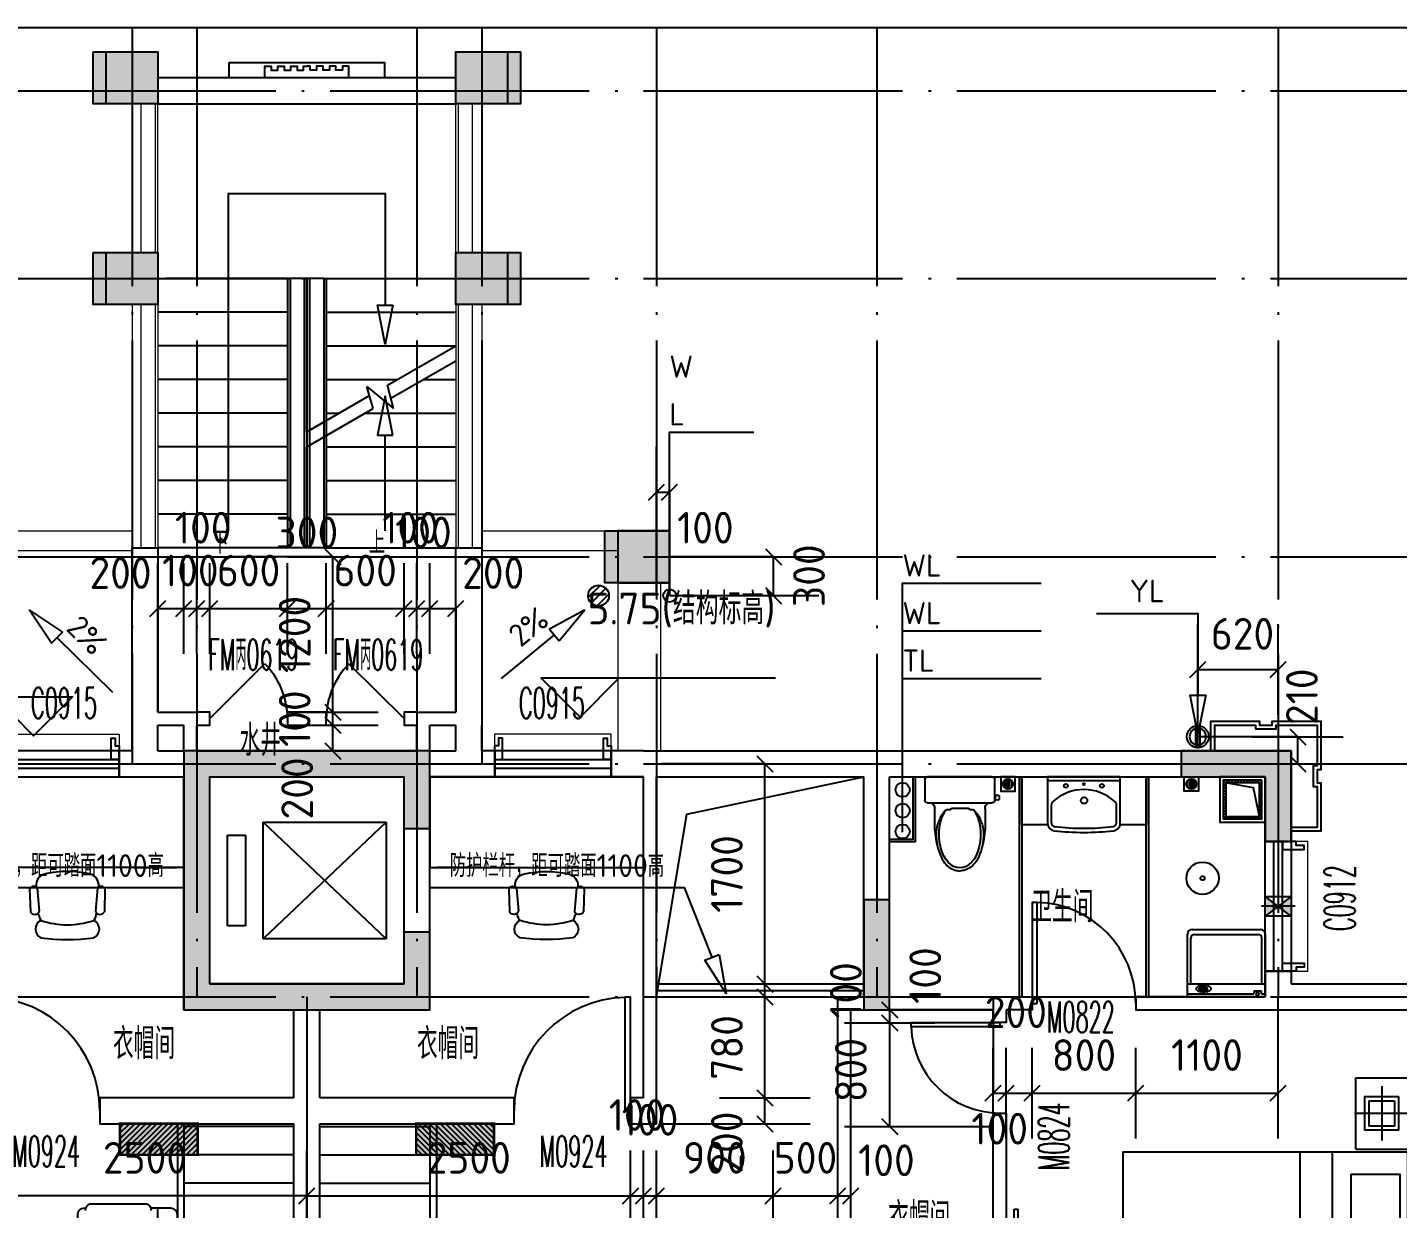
# Model space of a CAD drawing. Header units: millimetres. Extents: x -133666 to 880576, y -269375 to 86941.
# Drawn here: x -66313 to -55733, y -110025 to -100900 of the extents above; entities that cross this region are included whole.
import ezdxf
from ezdxf.enums import TextEntityAlignment as Align

# ---------------------------------------------------------------- set-up
doc = ezdxf.new("R2010")
doc.units = ezdxf.units.MM
doc.header["$LTSCALE"] = 1000
doc.linetypes.add('DASH', pattern=[0.35, 0.25, -0.1])
doc.linetypes.add('DOTE', pattern=[2.42, 2, -0.2, 0.02, -0.2])
doc.layers.get('0').update_dxf_attribs({"linetype": 'CONTINUOUS'})
for name, color, linetype in [('00-雨水管', 145, 'CONTINUOUS'), ('0石材', 30, 'CONTINUOUS'), ('0铝板', 34, 'CONTINUOUS'), ('0门窗套', 47, 'CONTINUOUS'), ('A-Lvtry', 5, 'CONTINUOUS'), ('AXIS_轴线_A', 1, 'DOTE'), ('COLU_柱墙_A', 2, 'CONTINUOUS'), ('COMP_栏杆_A', 163, 'CONTINUOUS'), ('DIM_标注_A', 3, 'CONTINUOUS'), ('DIM_标高_A', 3, 'CONTINUOUS'), ('DIM_符号_A', 3, 'CONTINUOUS'), ('EQU_厨卫设备_A', 6, 'CONTINUOUS'), ('EQU_活动家具_A', 237, 'CONTINUOUS'), ('EQUIP-箱柜', 3, 'CONTINUOUS'), ('HATCH_通用填充_A', 251, 'CONTINUOUS'), ('HOLE_厨卫空调洞口_A', 192, 'CONTINUOUS'), ('LINE_投影线_A', 7, 'CONTINUOUS'), ('LINE_细线_A', 9, 'CONTINUOUS'), ('LVTRY', 6, 'CONTINUOUS'), ('M门窗标号', 1, 'CONTINUOUS'), ('PUB_DIM', 3, 'CONTINUOUS'), ('STAIR_楼电梯_A', 9, 'CONTINUOUS'), ('TEXT_房间名称_A', 6, 'CONTINUOUS'), ('VPIPE-雨水', 4, 'DASH'), ('WALL_填充墙_A', 2, 'CONTINUOUS'), ('WIN_门窗_A', 4, 'CONTINUOUS'), ('洁具，厨具', 6, 'CONTINUOUS')]:
    doc.layers.add(name, color=color, linetype=linetype)
doc.layers.add('0看线', color=9, linetype='CONTINUOUS', lineweight=0)
doc.layers.add('a-立面铝板造型', color=39, linetype='CONTINUOUS', lineweight=0)
doc.styles.add('_TCH_DIM', font='SIMPLEX.shx', dxfattribs={"width": 0.7, "bigfont": 'GBCBIG.shx'})
doc.styles.add('_TEL_DIM', font='', dxfattribs={"width": 0.8, "height": 3.5})
doc.styles.add('_中哲汉字字母', font='ZZ中哲字母', dxfattribs={"width": 0.7, "bigfont": 'ZZ中哲汉字'})
doc.styles.add('CADReader_TextStyle', font='tssdeng.shx', dxfattribs={"height": 0.2, "bigfont": 'gbcbig.shx'})
doc.styles.add('X-09-P-100(zj) -$0$Standard', font='bzxw.shx', dxfattribs={"bigfont": 'bzhz.shx'})
doc.styles.get('_TEL_DIM').set_extended_font_data('SimSun')

# ---------------------------------------------------------------- blocks, each defined once
blk = doc.blocks.new('tgueuiisyeuuw')
at = {"layer": 'HATCH_通用填充_A'}
h = blk.add_hatch(color=256, dxfattribs=at)
h.dxf.hatch_style = 1
h.paths.add_polyline_path([(2740, -1590), (2740, -1990), (3140, -1990), (3140, -1590)])
at = {"layer": '0看线'}
for p, q in [((240, -1590), (240, -440)), ((310, -1590), (310, -440)), ((420, -1590), (420, -440)), ((440, -1590), (440, -440)), ((2740, -1590), (2740, -440)), ((2760, -1590), (2760, -440)), ((2870, -1590), (2870, -440)), ((2940, -1590), (2940, -440)), ((240, -1990), (240, -3870)), ((310, -3870), (310, -1990)), ((420, -3870), (420, -1990)), ((440, -1990), (440, -3870)), ((2740, -1990), (2740, -3870)), ((2760, -3870), (2760, -1990)), ((2870, -3870), (2870, -1990)), ((2940, -1990), (2940, -3870)), ((-810, -3740), (240, -3740)), ((2940, -3740), (3990, -3740)), ((-810, -3890), (240, -3890)), ((2940, -3890), (3990, -3890))]:
    blk.add_line(p, q, dxfattribs=at)
for points in [[(-1140, -4140), (-1140, -5440)], [(-810, -4140), (-810, -5440)], [(3990, -4140), (3990, -5440)], [(4320, -4140), (4320, -5440)]]:
    blk.add_lwpolyline(points, dxfattribs=at)
at = {"layer": '0铝板'}
for points in [[(990, -120), (2190, -120), (2190, -240), (990, -240), (990, -120)], [(1265, -240), (1265, -150), (1315, -150), (1315, -180), (1365, -180), (1365, -150), (1415, -150), (1415, -180), (1465, -180), (1465, -150), (1515, -150), (1515, -180), (1565, -180), (1565, -150), (1590, -150)], [(1915, -240), (1915, -150), (1865, -150), (1865, -180), (1815, -180), (1815, -150), (1765, -150), (1765, -180), (1715, -180), (1715, -150), (1665, -150), (1665, -180), (1615, -180), (1615, -150), (1590, -150)]]:
    blk.add_lwpolyline(points, dxfattribs=at)
at = {"layer": 'COLU_柱墙_A', "linetype": 'Continuous'}
for points in [[(440, -40), (440, -440), (40, -440), (40, -40), (440, -40)], [(3140, -40), (3140, -440), (2740, -440), (2740, -40), (3140, -40)], [(440, -1590), (440, -1990), (40, -1990), (40, -1590), (440, -1590)], [(3140, -1590), (3140, -1990), (2740, -1990), (2740, -1590), (3140, -1590)], [(-810, -4140), (-810, -3740), (-1210, -3740), (-1210, -4140), (-810, -4140)], [(4390, -4140), (4390, -3740), (3990, -3740), (3990, -4140), (4390, -4140)]]:
    blk.add_lwpolyline(points, dxfattribs=at)
at = {"layer": 'STAIR_楼电梯_A'}
for p, q in [((440, -1790), (1460, -1790)), ((1460, -1790), (500, -1790)), ((1440, -1790), (1440, -3870)), ((1460, -1790), (1460, -3870)), ((1720, -1790), (1460, -1790)), ((1570, -1790), (1570, -3870)), ((1610, -1790), (1570, -1790)), ((1590, -2974), (1590, -1790)), ((1590, -1790), (1590, -3870)), ((1590, -2974), (1590, -1790)), ((1590, -1790), (1590, -2974)), ((1590, -1790), (1590, -3870)), ((1610, -1790), (1610, -3870)), ((1720, -1790), (2740, -1790)), ((1720, -1790), (1720, -3870)), ((1730, -1790), (2680, -1790)), ((1740, -1790), (1740, -3870)), ((1440, -2050), (440, -2050)), ((1740, -2050), (2740, -2050)), ((1440, -2310), (440, -2310)), ((1740, -2310), (2740, -2310)), ((2212, -2615), (2740, -2310)), ((2239, -2715), (2740, -2426)), ((1440, -2570), (440, -2570)), ((1740, -2570), (2290, -2570)), ((2101, -2795), (2054, -2623)), ((2054, -2623), (2260, -2795)), ((2260, -2795), (2212, -2615)), ((2490, -2570), (2740, -2570)), ((1590, -2974), (2074, -2695)), ((1440, -2830), (440, -2830)), ((1590, -3090), (2101, -2795)), ((1740, -2830), (1840, -2830)), ((2040, -2830), (2740, -2830)), ((1440, -3090), (440, -3090)), ((1590, -3870), (1590, -3090)), ((1590, -3870), (1590, -3090)), ((1590, -3090), (1590, -3870)), ((1740, -3090), (2740, -3090)), ((1440, -3350), (440, -3350)), ((1740, -3350), (2740, -3350)), ((1440, -3610), (440, -3610)), ((1740, -3610), (2740, -3610)), ((1460, -3870), (440, -3870)), ((1720, -3870), (1460, -3870)), ((1720, -3870), (2740, -3870))]:
    blk.add_line(p, q, dxfattribs=at)
at = {"layer": 'WALL_填充墙_A', "linetype": 'Continuous'}
blk.add_lwpolyline([(2740, -440), (2740, -240), (440, -240), (440, -440), (2740, -440)], dxfattribs=at)
blk = doc.blocks.new('mct-tl')
at = {"layer": '0门窗套'}
blk.add_lwpolyline([(60, 0), (60, -167), (30, -167), (30, -107), (0, -107), (0, 0), (60, 0)], dxfattribs=at)
blk = doc.blocks.new('hgjjujsg')
at = {"layer": '0看线'}
for points in [[(5580, -397), (5580, -200), (6480, -200), (6480, -397)], [(10280, -397), (10280, -200), (9380, -200), (9380, -397)], [(397, -1930), (200, -1930), (200, -1030), (397, -1030)], [(15463, -2030), (15660, -2030), (15660, -1030), (15463, -1030)]]:
    blk.add_lwpolyline(points, dxfattribs=at)
at = {"layer": '0石材'}
for points in [[(950, -330), (950, -100), (575, -100), (575, -130), (475, -130), (475, -100), (100, -100), (100, -475), (130, -475), (130, -575), (100, -575), (100, -950), (330, -950)], [(14910, -330), (14910, -100), (15285, -100), (15285, -130), (15385, -130), (15385, -100), (15760, -100), (15760, -475), (15730, -475), (15730, -575), (15760, -575), (15760, -950), (15530, -950)], [(920, -330), (920, -130), (605, -130), (605, -160), (445, -160), (445, -130), (130, -130), (130, -445), (160, -445), (160, -605), (130, -605), (130, -920), (330, -920)], [(14940, -330), (14940, -130), (15255, -130), (15255, -160), (15415, -160), (15415, -130), (15730, -130), (15730, -445), (15700, -445), (15700, -605), (15730, -605), (15730, -920), (15530, -920)]]:
    blk.add_lwpolyline(points, dxfattribs=at)
at = {"layer": '0门窗套', "xscale": -1}
for p, rotation in [((5580, -397), 180), ((9380, -397), 180), ((397, -1930), 270)]:
    blk.add_blockref('mct-tl', p, dxfattribs=dict(at, rotation=rotation))
at = {"layer": '0门窗套'}
for p, rotation in [((6480, -397), 180), ((10280, -397), 180), ((15463, -2030), 90)]:
    blk.add_blockref('mct-tl', p, dxfattribs=dict(at, rotation=rotation))
at = {"layer": '0门窗套', "extrusion": (0, 0, -1), "xscale": -1, "zscale": -1, "rotation": 90}
blk.add_blockref('mct-tl', (-397, -1030), dxfattribs=at)
at = {"layer": '0门窗套', "extrusion": (0, 0, -1), "zscale": -1, "rotation": 270}
blk.add_blockref('mct-tl', (-15463, -1030), dxfattribs=at)
blk = doc.blocks.new('A$C34F157F5')
at = {"layer": 'EQU_活动家具_A'}
for p, q in [((0, 1256), (1650, 1256, 0)), ((0, 556), (0, 1256)), ((1650, 1256, 0), (1650, 556, 0)), ((1650, 556, 0), (0, 556)), ((1263, 556, 0), (1595, 556, 0)), ((459, 391, 0), (465, 214, 0)), ((508, 412, 0), (509, 405, 0)), ((518, 395, 0), (533, 219, 0)), ((982, 395, 0), (967, 219, 0)), ((992, 412, 0), (992, 405, 0)), ((992, 412, 0), (992, 405, 0)), ((1041, 391, 0), (1036, 214, 0))]:
    blk.add_line(p, q, dxfattribs=at)
for centre, major_axis, start_param, end_param in [((750, -119, 0), (-713, 0), 4.472843, 4.951935), ((609, 420, 0), (101, 0), 1.851945, 3.228859), ((892, 420, 0), (-101, 0), 3.054326, 4.43124), ((490, 382, 0), (31.9, 0), 0.454538, 2.814934), ((1011, 382, 0), (-31.9, 0), 3.468251, 5.828647), ((498, 226, 0), (36.2, 0), 3.528295, 6.058626), ((1003, 226, 0), (36.2, 0), 3.366152, 5.896483), ((591, 80, 0), (-87.4, 0), -1.040344, 1.040344), ((726, 229, 0), (202, 0), 3.269608, 3.599082), ((750, 633, 0), (575, 0), 4.349517, 5.075261), ((910, 80, 0), (-87.4, 0), 2.101249, 4.181937), ((777, 229, 0), (-202, 0), 2.68114, 3.000304), ((750, 1428, 0), (1581, 0), 4.583073, 4.841705)]:
    blk.add_ellipse(centre, major_axis=major_axis, ratio=0.903226, start_param=start_param, end_param=end_param, dxfattribs=at)
blk = doc.blocks.new('A$C43C32891')
at = {"layer": 'EQU_活动家具_A'}
for p, q in [((410, 2950), (10, 2950)), ((210, 2885), (210, 2465)), ((410, 2400), (410, 2950)), ((0, 2675), (420, 2675)), ((410, 2400), (10, 2400)), ((592, 2375), (592, 575)), ((844, 2375), (844, 575)), ((3019, 1015), (3019, 1935)), ((3019, 1015), (3019, 1935)), ((3049, 1935), (3019, 1935)), ((3049, 1015), (3049, 1935)), ((3049, 1856), (3068, 1856)), ((3068, 1094), (3068, 1856)), ((3068, 1856), (3110, 1804)), ((3110, 1804), (3110, 1146)), ((3049, 1094), (3068, 1094)), ((3068, 1094), (3110, 1146)), ((3049, 1015), (3019, 1015)), ((410, 550), (10, 550)), ((410, 550), (410, 0)), ((210, 65), (210, 485)), ((0, 275), (420, 275)), ((410, 0), (10, 0))]:
    blk.add_line(p, q, dxfattribs=at)
for points in [[(80, 2805), (80, 2545), (340, 2545), (340, 2805)], [(10, 575), (10, 2375), (2210, 2375), (2210, 575)], [(447, 2205), (71, 2205), (71, 1505), (447, 1505)], [(447, 745), (71, 745), (71, 1445), (447, 1445)], [(80, 145), (80, 405), (340, 405), (340, 145)]]:
    blk.add_lwpolyline(points, close=True, dxfattribs=at)
for points in [[(113, 2772), (113, 2577), (308, 2577), (308, 2772), (113, 2772)], [(113, 177), (113, 372), (308, 372), (308, 177), (113, 177)]]:
    blk.add_lwpolyline(points, dxfattribs=at)
blk = doc.blocks.new('座便')
for p, q in [((-270, -200), (-270, -40)), ((-250, -20), (250, -20)), ((270, -40), (270, -200)), ((-304, -171), (-304, -190)), ((-304, -171), (-304, -190)), ((-270, -162), (-293, -161)), ((-270, -162), (-293, -161)), ((-293, -200), (-270, -198)), ((-293, -200), (-270, -198)), ((-276, -199), (-276, -162)), ((-276, -199), (-276, -162)), ((-222, -220), (-250, -220)), ((222, -220), (-222, -220)), ((222, -220), (-222, -220)), ((-77, -273), (-101, -273)), ((-77, -273), (-101, -273)), ((-69, -262), (-69, -265)), ((65, -262), (-69, -262)), ((-69, -262), (-69, -265)), ((65, -262), (-69, -262)), ((65, -265), (65, -262)), ((65, -265), (65, -262)), ((101, -273), (73, -273)), ((101, -273), (73, -273)), ((250, -220), (222, -220))]:
    blk.add_line(p, q)
for centre, radius, start, end in [((-250, -40), 20, 90, 180), ((250, -40), 20, 0, 90), ((250, -40), 20, 0, 90), ((-294, -171), 10, 85.5616, 180), ((-294, -171), 10, 85.5616, 180), ((-294, -190), 10, 180, 274.4384), ((-294, -190), 10, 180, 274.4384), ((-250, -200), 20, 180, 270), ((250, -200), 20, 270, 0), ((-238, -260), 43.7, 351.3785, 67.6505), ((-101, -281), 8, 90, 145.2278), ((-101, -281), 8, 90, 145.2278), ((-77, -265), 8, 270, 0), ((-77, -265), 8, 270, 0), ((73, -265), 8, 180, 270), ((73, -265), 8, 180, 270), ((101, -281), 8, 34.7722, 90), ((101, -281), 8, 34.7722, 90), ((238, -260), 43.7, 112.3495, 188.6215)]:
    blk.add_arc(centre, radius, start, end)
blk.add_ellipse((0, -467), major_axis=(0, 257), ratio=0.624298, start_param=0.73236, end_param=5.550825)
for points, knots in [([(-195, -267), (-197, -324), (-199, -436), (-171, -587), (-119, -699), (-50, -740), (-14, -746), (0, -749)], [0, 0, 0, 0, 171.873008, 333.949451, 459.747669, 524.048243, 567.39816, 567.39816, 567.39816, 567.39816]), ([(-107, -276), (-116, -286), (-145, -317), (-175, -383), (-188, -466), (-179, -520), (-175, -546)], [0, 0, 0, 0, 40.186691, 126.909564, 211.63779, 290.070492, 290.070492, 290.070492, 290.070492]), ([(-107, -276), (-116, -286), (-145, -317), (-175, -383), (-188, -466), (-179, -520), (-175, -546)], [0, 0, 0, 0, 40.186691, 126.909564, 211.63779, 290.070492, 290.070492, 290.070492, 290.070492]), ([(195, -267), (197, -324), (199, -436), (171, -587), (119, -699), (50, -740), (14, -746), (0, -749)], [0, 0, 0, 0, 171.873008, 333.949451, 459.747669, 524.048243, 567.39816, 567.39816, 567.39816, 567.39816]), ([(107, -276), (116, -286), (145, -317), (175, -383), (188, -466), (179, -520), (175, -546)], [0, 0, 0, 0, 40.186691, 126.909564, 211.63779, 290.070492, 290.070492, 290.070492, 290.070492]), ([(107, -276), (116, -286), (145, -317), (175, -383), (188, -466), (179, -520), (175, -546)], [0, 0, 0, 0, 40.186691, 126.909564, 211.63779, 290.070492, 290.070492, 290.070492, 290.070492])]:
    blk.add_open_spline(points, degree=3, knots=knots)
blk = doc.blocks.new('卫生间排气孔')
at = {"ltscale": 0.1}
for points in [[(-100, -75), (0, 0), (-100, 75)], [(100, -75), (0, 0), (100, 75)]]:
    blk.add_hatch(color=256, dxfattribs=at).paths.add_polyline_path(points)
for p, q in [((130, 0), (-130, 0)), ((100, 75), (-100, -75)), ((100, -75), (-100, 75))]:
    blk.add_line(p, q, dxfattribs=at)
blk.add_lwpolyline([(100, -75), (-100, -75), (-100, 75), (100, 75)], close=True, dxfattribs=at)
blk = doc.blocks.new('烟道')
at = {"layer": 'LVTRY', "ltscale": 5}
h = blk.add_hatch(dxfattribs=at)
h.set_pattern_fill('ANSI31', color=256, scale=10)
h.set_pattern_definition([(45, (0, 0), (-11.22532015, 11.22532015), [])])
h.paths.add_polyline_path([(307693, 358140), (307693, 357840), (307993, 357840), (307993, 358140)])
h.paths.add_polyline_path([(307973, 358120), (307973, 357860), (307713, 357860), (307713, 358120)], flags=16)
at = {"layer": 'LINE_投影线_A'}
blk.add_lwpolyline([(307713, 357860), (307759, 358081), (307973, 358120)], dxfattribs=at)
at = {"layer": 'LVTRY', "ltscale": 5}
for points in [[(307668, 358165), (308018, 358165), (308018, 357815), (307668, 357815)], [(307693, 358140), (307993, 358140), (307993, 357840), (307693, 357840)], [(307713, 358120), (307973, 358120), (307973, 357860), (307713, 357860)]]:
    blk.add_lwpolyline(points, close=True, dxfattribs=at)
blk = doc.blocks.new('A$C1AB4679B')
at = {"layer": '洁具，厨具'}
for p, q in [((0, 520), (600, 520)), ((0, 520), (0, 34)), ((0, 496), (513, 496)), ((91, 460), (91, 453)), ((102, 443), (102, 454)), ((102, 454), (147, 454)), ((147, 443), (102, 443)), ((147, 454), (147, 443)), ((154, 461), (154, 453)), ((513, 475), (513, 496)), ((570, 475), (513, 475)), ((570, 496), (600, 496)), ((570, 496), (570, 475)), ((600, 34), (600, 520)), ((600, 422), (0, 422)), ((26, 422), (26, 65)), ((574, 422), (574, 65)), ((54, 37), (546, 37)), ((35, 0), (565, 0))]:
    blk.add_line(p, q, dxfattribs=at)
at = {"layer": '洁具，厨具', "extrusion": (0, 0, -1)}
for centre, major_axis, start_param, end_param in [((80, 456), (13.3, 0), 3.141593, 3.873931), ((80, 456), (13.3, 0), 2.409254, 3.141593), ((101, 437), (-41.6, 0), 0.732338, 1.139097), ((101, 474), (-41.6, 0), -1.139097, -0.732338), ((115, 407), (75.5, 0), 4.28069, 4.523836), ((115, 504), (75.5, 0), 1.759349, 2.002495), ((93, 460), (2.81, 0), 3.141593, 4.155445), ((93, 453), (2.81, 0), 3.141593, 4.155445), ((93, 453), (2.81, 0), 2.127741, 3.141593), ((107, 439), (28.7, 0), 4.155445, 4.45996), ((107, 431), (28.7, 0), 4.155445, 4.45996), ((107, 474), (28.7, 0), 1.823226, 2.127741), ((116, 404), (65.7, 0), 4.45996, 4.605954), ((116, 396), (-65.7, 0), 1.318367, 1.464361), ((116, 509), (-65.7, 0), -1.35331, -1.318367), ((124, 359), (-125, 0), 1.382244, 1.570796), ((124, 552), (-125, 0), 4.712389, 4.900942), ((122, 347), (123, 0), 4.605954, 4.712389), ((122, 340), (123, 0), 4.605954, 4.712389), ((122, 347), (-123, 0), 1.570796, 1.677231), ((122, 340), (-123, 0), 1.570796, 1.677231), ((124, 359), (125, 0), -1.570796, -1.382244), ((124, 552), (125, 0), 1.382244, 1.570796), ((129, 404), (-65.7, 0), 1.677231, 1.823226), ((129, 396), (65.7, 0), -1.464361, -1.318367), ((138, 439), (-28.7, 0), 1.823226, 2.127741), ((138, 431), (-28.7, 0), 1.823226, 2.127741), ((138, 474), (28.7, 0), 1.013852, 1.240658), ((134, 407), (-75.5, 0), 1.759349, 2.002495), ((134, 504), (-75.5, 0), 4.28069, 4.523836), ((152, 460), (-2.81, 0), 2.127741, 3.141593), ((152, 453), (-2.81, 0), 2.127741, 3.141593), ((152, 453), (-2.81, 0), 3.141593, 4.155445), ((152, 460), (-2.81, 0), 3.141593, 3.4548), ((148, 437), (41.6, 0), -1.139097, -0.732338), ((148, 474), (41.6, 0), 0.732338, 1.139097), ((169, 456), (13.3, 0), -0.732338, 0), ((169, 456), (-13.3, 0), 3.141593, 3.873931), ((540, 496), (12.2, 0), 3.141593, 9.424778), ((35, 34), (-34.8, 0), 4.712389, 6.283185), ((54, 65), (-27.8, 0), -1.570796, 0), ((546, 65), (-27.8, 0), 3.141593, 4.712389), ((565, 34), (-34.8, 0), 3.141593, 4.712389)]:
    blk.add_ellipse(centre, major_axis=major_axis, ratio=0.978714, start_param=start_param, end_param=end_param, dxfattribs=at)
blk = doc.blocks.new('*X810')
at = {"color": 0}
for p, q in [((-250, 32.8), (-82.8, 200)), ((-250, 68.2), (-118.2, 200)), ((-250, 103.6), (-153.6, 200)), ((-250, 138.9), (-188.9, 200)), ((-250, 174.3), (-224.3, 200)), ((-247.5, 0), (-47.5, 200)), ((-212.1, 0), (-12.1, 200)), ((-176.8, 0), (23.2, 200)), ((-141.4, 0), (58.6, 200)), ((-106.1, 0), (93.9, 200)), ((-70.7, 0), (129.3, 200)), ((-35.4, 0), (164.6, 200)), ((0, 0), (200, 200)), ((35.4, 0), (235.4, 200)), ((70.7, 0), (250, 179.3)), ((106.1, 0), (250, 143.9)), ((141.4, 0), (250, 108.6)), ((176.8, 0), (250, 73.2)), ((212.1, 0), (250, 37.9)), ((247.5, 0), (250, 2.5))]:
    blk.add_line(p, q, dxfattribs=at)
blk = doc.blocks.new('$equip$00002943')
for p, q in [((-0.75, 0.6), (-0.75, 0)), ((0.75, 0.6), (-0.75, 0.6)), ((0.75, 0), (0.75, 0.6)), ((-0.75, 0), (0.75, 0))]:
    blk.add_line(p, q)
for points, const_width in [([(-0.75, 0.3), (0.75, 0.3)], 0.6), ([(-0.75, 0.6), (-0.75, 0), (0.75, 0), (0.75, 0.6), (-0.75, 0.6), (-0.75, 0)], 0.05)]:
    blk.add_lwpolyline(points, dxfattribs=dict(const_width=const_width))
for p in [(0, 0.6), (-0.75, 0.3), (0.75, 0.3), (0, 0)]:
    blk.add_point(p)
at = {"xscale": 0.00300000000061118, "yscale": 0.00300000000061118, "zscale": 0.00300000000061118}
blk.add_blockref('*X810', (0, 0), dxfattribs=at)
at = {"color": 7, "style": '_TEL_DIM', "flags": 1}
for tag in ['A', 'REMARK']:
    blk.add_attdef(tag, text='', height=0.00002, dxfattribs=at).set_placement((0, 0), align=Align.MIDDLE_CENTER)
blk = doc.blocks.new('fhhrthrtjrtjrt')
at = {"layer": 'EQU_厨卫设备_A'}
h = blk.add_hatch(dxfattribs=at)
h.set_pattern_fill('ANSI31', color=256, scale=10, angle=225, style=0)
h.set_pattern_definition([(270, (193430.301, -5066206.199), (-15.875, -9e-15), [])])
edge = h.paths.add_edge_path()
edge.add_arc((-280726, 324146), 39.3, 180, 540)
h = blk.add_hatch(dxfattribs=at)
h.set_pattern_fill('ANSI31', color=256, scale=10, angle=225, style=0)
h.set_pattern_definition([(270, (211505.133, -5066206.199), (-15.875, -9e-15), [])])
edge = h.paths.add_edge_path()
edge.add_arc((-279310, 324146), 39.3, 0, 360, ccw=False)
at = {"layer": 'AXIS_轴线_A', "linetype": 'DOTE'}
blk.add_line((-286140, 322501), (-286140, 311701), dxfattribs=at)
at = {"layer": 'COMP_栏杆_A'}
for p, q in [((-283440, 322601), (-281840, 322601)), ((-283440, 322551), (-281840, 322551)), ((-283440, 322501), (-281840, 322501))]:
    blk.add_line(p, q, dxfattribs=at)
at = {"layer": 'EQU_厨卫设备_A'}
for p, q in [((-283967, 325590), (-283876, 325680)), ((-283944, 325544), (-283831, 325658)), ((-283899, 325522), (-283808, 325612)), ((-280640, 324201), (-280640, 322501)), ((-280620, 324201), (-280620, 322501)), ((-279660, 322501), (-279660, 324201)), ((-279640, 322501), (-279640, 324201))]:
    blk.add_line(p, q, dxfattribs=at)
for points in [[(-281640, 323701), (-281440, 323701), (-281440, 324201)], [(-281640, 323719), (-281458, 323719), (-281458, 324201)], [(-280419, 323831), (-280620, 323831), (-280620, 324201), (-279660, 324201), (-279660, 323831), (-279861, 323831)]]:
    blk.add_lwpolyline(points, dxfattribs=at)
for points in [[(-280671, 324201), (-280781, 324201), (-280781, 324091), (-280671, 324091)], [(-279365, 324201), (-279255, 324201), (-279255, 324091), (-279365, 324091)]]:
    blk.add_lwpolyline(points, close=True, dxfattribs=at)
for centre, radius in [((-283888, 325601), 80), ((-280726, 324146), 39.3), ((-279310, 324146), 39.3), ((-281540, 324101), 55), ((-281540, 323940), 55), ((-281540, 323779), 55), ((-279224, 323418), 125), ((-279224, 323418), 16)]:
    blk.add_circle(centre, radius, dxfattribs=at)
blk.add_point((-283888, 325601), dxfattribs=at)
at = {"layer": 'EQU_活动家具_A'}
blk.add_line((-287290, 319534), (-287290, 320868), dxfattribs=at)
blk.add_lwpolyline([(-287343, 320868, 0.318965), (-287390, 320901), (-287801, 320901, 0.327959), (-287849, 320867, 0.484055), (-287910, 320819), (-287910, 319583, 0.484055), (-287849, 319535, 0.327959), (-287801, 319501), (-287390, 319501, 0.318965), (-287343, 319534), (-287190, 319534, 0.414156), (-287140, 319583), (-287140, 320819, 0.414156), (-287190, 320868), (-287343, 320868)], format="xyb", close=True, dxfattribs=at)
for centre, start, end in [((-287802, 320851), 162.1112, 179.6523), ((-287390, 320851), 0.4385, 19.664)]:
    blk.add_arc(centre, 49.6, start, end, dxfattribs=at)
at = {"layer": 'LINE_细线_A'}
blk.add_lwpolyline([(-283440, 322501), (-283205, 323912), (-281840, 324201)], dxfattribs=at)
at = {"layer": 'STAIR_楼电梯_A'}
for p, q in [((-286478, 323851), (-285528, 323851)), ((-286478, 322951), (-286478, 323851)), ((-286478, 323851), (-285528, 322951)), ((-285528, 323851), (-286478, 322951)), ((-285528, 323851), (-285528, 322951)), ((-286753, 323751), (-286615, 323751)), ((-286753, 323051), (-286753, 323751)), ((-286615, 323751), (-286615, 323051)), ((-286615, 323051), (-286753, 323051)), ((-285528, 322951), (-286478, 322951)), ((-287140, 321521), (-287140, 320565)), ((-287090, 321521), (-287090, 319251)), ((-286240, 321501), (-287090, 321501)), ((-286040, 321501), (-285190, 321501)), ((-285190, 321521), (-285190, 319251)), ((-285140, 321521), (-285140, 320565)), ((-286240, 321281), (-287090, 321281)), ((-286040, 321281), (-285190, 321281)), ((-286240, 321061), (-287090, 321061)), ((-286040, 321061), (-285190, 321061))]:
    blk.add_line(p, q, dxfattribs=at)
at = {"layer": 'VPIPE-雨水', "linetype": 'Continuous'}
blk.add_circle((-283338, 325601, 0), 50, dxfattribs=at)
at = {"layer": 'WALL_填充墙_A', "linetype": 'Continuous'}
for points in [[(-287490, 324601), (-287490, 325971), (-287290, 325971), (-287290, 324701)], [(-284990, 324701), (-284990, 325971), (-284790, 325971), (-284790, 324601)], [(-287490, 324401), (-287490, 324601)], [(-287290, 324701), (-286990, 324701)], [(-287290, 324401), (-287290, 324601)], [(-287290, 324601), (-287090, 324601)], [(-287090, 324401), (-287090, 324601)], [(-286990, 324601), (-286890, 324601), (-286890, 324701), (-286990, 324701)], [(-286990, 324401), (-286990, 324601)], [(-285990, 324601), (-285990, 324701), (-286290, 324701), (-286290, 324601), (-285990, 324601)], [(-285290, 324701), (-285390, 324701), (-285390, 324601), (-285290, 324601)], [(-285290, 324701), (-284990, 324701)], [(-285290, 324401), (-285290, 324601)], [(-285190, 324601), (-284990, 324601)], [(-285190, 324401), (-285190, 324601)], [(-284990, 324401), (-284990, 324601)], [(-284790, 324401), (-284790, 324601)], [(-287490, 324401), (-287590, 324401), (-287590, 324201), (-287390, 324201)], [(-287290, 324401), (-287090, 324401)], [(-286990, 324401), (-285290, 324401)], [(-285190, 324401), (-284990, 324401)], [(-284890, 324201), (-284690, 324201), (-284690, 324401), (-284790, 324401)], [(-283540, 324401), (-283790, 324401), (-283790, 324201), (-283540, 324201)], [(-283540, 324401), (-281740, 324401)], [(-281740, 324401), (-278540, 324401)], [(-278540, 324401), (-278540, 323701), (-278740, 323701), (-278740, 324201)], [(-287390, 324201), (-287090, 324201)], [(-287090, 322401), (-287090, 324201)], [(-286890, 322601), (-286890, 324201)], [(-286890, 324201), (-285390, 324201)], [(-285390, 322601), (-285390, 324201)], [(-285190, 322401), (-285190, 324201)], [(-285190, 324201), (-284890, 324201)], [(-283540, 321721), (-283540, 324201)], [(-283440, 324201), (-281840, 324201)], [(-283440, 321521), (-283440, 324201)], [(-281840, 322501), (-281840, 324201)], [(-281640, 324201), (-278740, 324201)], [(-281640, 322501), (-281640, 324201)], [(-278740, 322601), (-278740, 322701), (-278540, 322701), (-278540, 322601)], [(-286890, 322601), (-286140, 322601)], [(-286140, 322601), (-285390, 322601)], [(-278740, 322501), (-278740, 322601)], [(-278540, 322601), (-277440, 322601)], [(-282040, 319641), (-282040, 322501)], [(-282040, 322501), (-281840, 322501)], [(-281640, 322501), (-280840, 322501)], [(-280840, 322501), (-280540, 322501), (-280540, 322401), (-280740, 322401)], [(-278740, 322501), (-279740, 322501), (-279740, 322401), (-278740, 322401)], [(-287090, 322401), (-286240, 322401)], [(-286240, 321721), (-286240, 322401)], [(-286040, 322401), (-285190, 322401)], [(-286040, 321721), (-286040, 322401)], [(-281940, 319641), (-281940, 322401)], [(-281940, 322401), (-281740, 322401)], [(-281740, 322401), (-280840, 322401)], [(-280740, 322401), (-280740, 322304), (-280840, 322304), (-280840, 322401)], [(-278740, 322401), (-278640, 322401)], [(-278640, 322401), (-277640, 322401)], [(-286240, 321721), (-287740, 321721), (-287740, 321521), (-286240, 321521)], [(-286040, 321521), (-284540, 321521), (-284540, 321721), (-286040, 321721)], [(-283540, 321721), (-283640, 321721), (-283640, 321521), (-283440, 321521)], [(-280840, 319641), (-280840, 321604), (-280740, 321604), (-280740, 319541)], [(-286240, 318401), (-286240, 321521)], [(-286040, 318401), (-286040, 321521)]]:
    blk.add_lwpolyline(points, dxfattribs=at)
at = {"layer": 'WIN_门窗_A', "linetype": 'Continuous'}
for points in [[(-286890, 324651), (-286466, 325075)], [(-285815, 325075), (-285390, 324651)], [(-287590, 324201), (-287590, 324401), (-288490, 324401), (-288490, 324201), (-287590, 324201)], [(-283790, 324201), (-283790, 324401), (-284690, 324401), (-284690, 324201), (-283790, 324201)], [(-288490, 324334), (-287590, 324334)], [(-284690, 324334), (-283790, 324334)], [(-288490, 324268), (-287590, 324268)], [(-284690, 324268), (-283790, 324268)], [(-278540, 323701), (-278540, 322701), (-278740, 322701), (-278740, 323701), (-278540, 323701)], [(-278674, 322701), (-278674, 323701)], [(-278607, 322701), (-278607, 323701)], [(-280500, 322451), (-280500, 323231), (-280540, 323231), (-280540, 322451), (-280500, 322451)], [(-283640, 321621), (-283640, 322499), (-283685, 322499), (-283685, 321621), (-283640, 321621)], [(-280790, 322304), (-280790, 322269), (-281473, 322269), (-281473, 322304), (-280790, 322304)]]:
    blk.add_lwpolyline(points, dxfattribs=at)
for centre, radius, start, end in [((-286890, 324651), 600, 360, 45), ((-285390, 324651), 600, 135, 180), ((-280520, 322451), 780, 0, 88.5307), ((-288618, 321621), 878, 0, 88.5307), ((-283663, 321621), 877, 91.4693, 180), ((-280790, 322287), 683, 181.4693, 270)]:
    blk.add_arc(centre, radius, start, end, dxfattribs=at)
at = {"layer": '洁具，厨具'}
for p, q in [((-280420, 324172), (-279860, 324172)), ((-280391, 323845), (-280391, 323987)), ((-279889, 323845), (-279889, 323986))]:
    blk.add_line(p, q, dxfattribs=at)
blk.add_lwpolyline([(-280371, 323785, 0.056951), (-279910, 323785, 0.381268), (-279860, 323840), (-279860, 324201), (-280420, 324201), (-280420, 323840, 0.381268)], format="xyb", close=True, dxfattribs=at)
for centre, radius in [((-280279, 324132), 15), ((-280140, 324144), 8), ((-280001, 324132), 15), ((-280139, 324019), 24.9)]:
    blk.add_circle(centre, radius, dxfattribs=at)
for centre, radius, start, end in [((-280140, 323749), 354, 46.7581, 133.1543), ((-280363, 323987), 28, 133.1543, 180), ((-279917, 323986), 28, 0, 46.7581), ((-280363, 323845), 28, 180, 263.4984), ((-280140, 325801), 1997, 263.4984, 276.5122), ((-279917, 323845), 28, 276.5122, 0)]:
    blk.add_arc(centre, radius, start, end, dxfattribs=at)
at = {"layer": 'A-Lvtry', "xscale": -1}
blk.add_blockref('座便', (-281098, 324221), dxfattribs=at)
at = {"layer": 'a-立面铝板造型', "xscale": -1, "rotation": 180}
blk.add_blockref('A$C1AB4679B', (-279340, 323021), dxfattribs=at)
at = {"layer": 'EQU_活动家具_A'}
blk.add_blockref('A$C34F157F5', (-288740, 322945), dxfattribs=at)
at = {"layer": 'EQU_活动家具_A', "xscale": -1}
for name, p in [('A$C34F157F5', (-283540, 322945)), ('A$C43C32891', (-277630, 318926))]:
    blk.add_blockref(name, p, dxfattribs=at)
at = {"layer": 'EQUIP-箱柜', "yscale": 400, "zscale": 400}
for p, xscale in [((-287284, 321281), 400), ((-284996, 321281), -400)]:
    blk.add_blockref('$equip$00002943', p, dxfattribs=dict(at, xscale=xscale))
at = {"layer": 'HOLE_厨卫空调洞口_A'}
blk.add_blockref('卫生间排气孔', (-278640, 323201), dxfattribs=at)
at = {"layer": 'LINE_投影线_A', "extrusion": (0, 0, -1), "zscale": -1}
blk.add_blockref('烟道', (-28928, -33964), dxfattribs=at)
blk = doc.blocks.new('J54J6K6K')
at = {"layer": 'DIM_标注_A', "linetype": 'Continuous'}
for points in [[(-283440, 326051), (-283440, 326751)], [(-283341, 326051), (-283341, 326751)], [(-283502, 326339), (-283378, 326463)], [(-283440, 325601), (-283440, 326401), (-283341, 326401), (-283341, 325601)], [(-283402, 326339), (-283279, 326463)], [(-286740, 324401), (-285940, 324401), (-285940, 325901), (-286740, 325901)], [(-286290, 325901), (-285590, 325901)], [(-286002, 325963), (-285878, 325839)], [(-283338, 325601), (-282538, 325601), (-282538, 325901), (-283338, 325901)], [(-282888, 325901), (-282188, 325901)], [(-282600, 325963), (-282476, 325839)], [(-287290, 325151), (-287290, 325851)], [(-287090, 325151), (-287090, 325851)], [(-286990, 325151), (-286990, 325851)], [(-286890, 325151), (-286890, 325851)], [(-286290, 325151), (-286290, 325851)], [(-285990, 325151), (-285990, 325851)], [(-285390, 325151), (-285390, 325851)], [(-285290, 325151), (-285290, 325851)], [(-285190, 325151), (-285190, 325851)], [(-284990, 325151), (-284990, 325851)], [(-282600, 325663), (-282476, 325539)], [(-287352, 325439), (-287228, 325563)], [(-287152, 325439), (-287028, 325563)], [(-287052, 325439), (-286928, 325563)], [(-286952, 325439), (-286828, 325563)], [(-286352, 325439), (-286228, 325563)], [(-286052, 325439), (-285928, 325563)], [(-285452, 325439), (-285328, 325563)], [(-285352, 325439), (-285228, 325563)], [(-285252, 325439), (-285128, 325563)], [(-285052, 325439), (-284928, 325563)], [(-282888, 325601), (-282188, 325601)], [(-287290, 324701), (-287290, 325501), (-284990, 325501), (-284990, 324701)], [(-286002, 324763), (-285878, 324639)], [(-286290, 324701), (-285590, 324701)], [(-286290, 324601), (-285590, 324601)], [(-286002, 324663), (-285878, 324539)], [(-286290, 324401), (-285590, 324401)], [(-286002, 324463), (-285878, 324339)], [(-280840, 322501), (-280840, 321758), (-278640, 321758), (-278640, 322501)], [(-281990, 322401), (-281290, 322401)], [(-281702, 322463), (-281578, 322339)], [(-280840, 322401), (-281640, 322401), (-281640, 321501), (-280840, 321501)], [(-281990, 322301), (-281290, 322301)], [(-281702, 322363), (-281578, 322239)], [(-280840, 321408), (-280840, 322108)], [(-280740, 321408), (-280740, 322108)], [(-280540, 321408), (-280540, 322108)], [(-279740, 321408), (-279740, 322108)], [(-278640, 321408), (-278640, 322108)], [(-286140, 321764), (-286140, 320964), (-290340, 320964), (-290340, 321764)], [(-286140, 321764), (-286140, 320964), (-281940, 320964), (-281940, 321764)], [(-280902, 321697), (-280778, 321820)], [(-280802, 321697), (-280678, 321820)], [(-280602, 321697), (-280478, 321820)], [(-279802, 321697), (-279678, 321820)], [(-278702, 321697), (-278578, 321820)], [(-281702, 321563), (-281578, 321439)], [(-281990, 321501), (-281290, 321501)], [(-286140, 320614), (-286140, 321314)], [(-286140, 320614), (-286140, 321314)], [(-283640, 320614), (-283640, 321314)], [(-283540, 320614), (-283540, 321314)], [(-283440, 320614), (-283440, 321314)], [(-282540, 320614), (-282540, 321314)], [(-282040, 320614), (-282040, 321314)], [(-281940, 320614), (-281940, 321314)], [(-286202, 320902), (-286078, 321026)], [(-286202, 320902), (-286078, 321026)], [(-283702, 320902), (-283578, 321026)], [(-283602, 320902), (-283478, 321026)], [(-283502, 320902), (-283378, 321026)], [(-282602, 320902), (-282478, 321026)], [(-282102, 320902), (-281978, 321026)], [(-282002, 320902), (-281878, 321026)]]:
    blk.add_lwpolyline(points, dxfattribs=at)
at = {"layer": 'DIM_标高_A', "linetype": 'Continuous'}
for points in [[(-282521, 324963), (-284330, 324963), (-284030, 324663), (-283730, 324963)], [(-289759, 324819), (-287950, 324819), (-288250, 324519), (-288550, 324819)]]:
    blk.add_lwpolyline(points, dxfattribs=at)
at = {"layer": 'DIM_符号_A', "linetype": 'Continuous'}
for points in [[(-283341, 325601), (-283341, 326865), (-282689, 326865)], [(-281541, 323774), (-281541, 325697), (-280470, 325697)], [(-288028, 325319), (-288112, 325234), (-288283, 325488), (-288028, 325319)], [(-284191, 325251), (-283997, 325488), (-284267, 325343), (-284191, 325251)], [(-288070, 325277), (-287642, 324855)], [(-284638, 324960), (-284229, 325297)], [(-281541, 325329), (-280470, 325329)], [(-281541, 324962), (-280470, 324962)], [(-289268, 322807), (-289053, 323347), (-287090, 323347)], [(-285190, 323347), (-283227, 323347), (-283012, 322807)], [(-282957, 322829), (-282902, 322528), (-283068, 322785), (-282957, 322829)]]:
    blk.add_lwpolyline(points, dxfattribs=at)
at = {"layer": 'PUB_DIM', "linetype": 'Continuous'}
for points in [[(-283403, 321521), (-282603, 321521), (-282603, 324301), (-283403, 324301)], [(-282953, 324301), (-282253, 324301)], [(-282665, 324363), (-282541, 324239)], [(-282953, 322601), (-282253, 322601)], [(-282665, 322663), (-282541, 322539)], [(-282953, 322501), (-282253, 322501)], [(-282665, 322563), (-282541, 322439)], [(-282665, 321783), (-282541, 321659)], [(-282953, 321721), (-282253, 321721)], [(-282665, 321583), (-282541, 321459)], [(-282953, 321521), (-282253, 321521)]]:
    blk.add_lwpolyline(points, dxfattribs=at)
at = {"layer": 'DIM_标注_A', "color": 7, "style": 'CADReader_TextStyle'}
for s, rotation, p in [('100', 360, (-286940, 326126)), ('300', 360, (-286140, 326089)), ('100', 360, (-285340, 326126)), ('100', 360, (-285240, 326089)), ('100', 360, (-283063, 326126)), ('300', 90, (-282263, 325755)), ('200', 360, (-287579, 325776)), ('100', 360, (-287040, 325795)), ('600', 360, (-286590, 325795)), ('600', 360, (-285690, 325795)), ('200', 360, (-284701, 325776)), ('1200', 90, (-286234, 325301)), ('100', 90, (-286234, 324651)), ('200', 90, (-286215, 324112)), ('100', 90, (-281365, 322666)), ('200', 360, (-280665, 322383)), ('800', 90, (-281940, 321936)), ('800', 360, (-280140, 322052)), ('1100', 360, (-279190, 322052)), ('100', 360, (-283590, 321589)), ('100', 360, (-283490, 321552)), ('100', 360, (-280790, 321483)), ('2500', 360, (-284890, 321258)), ('900', 360, (-282990, 321258)), ('500', 360, (-282290, 321258)), ('100', 360, (-281665, 321239))]:
    blk.add_text(s, height=245, rotation=rotation, dxfattribs=at).set_placement(p, align=Align.MIDDLE)
blk.add_text('2500', height=245, dxfattribs=at).set_placement((-287390, 321258), align=Align.MIDDLE)
at = {"layer": 'DIM_标高_A', "color": 7, "style": 'CADReader_TextStyle'}
blk.add_text('5.75(结构标高)', height=245, dxfattribs=at).set_placement((-282521, 325624), align=Align.TOP_RIGHT)
at = {"layer": 'DIM_符号_A', "style": 'CADReader_TextStyle'}
for s, height, p in [('W', 172, (-283341, 327233)), ('L', 172, (-283341, 326865)), ('WL', 171.5, (-281541, 325697)), ('WL', 171.5, (-281541, 325329)), ('TL', 171.5, (-281541, 324962))]:
    blk.add_text(s, height=height, dxfattribs=at).set_placement(p, align=Align.BOTTOM_LEFT)
at = {"layer": 'DIM_符号_A', "color": 7, "style": 'CADReader_TextStyle'}
for rotation, p in [(39.4521, (-284429, 325359)), (-44.6402, (-287840, 325296))]:
    blk.add_text('2%%%', height=175, rotation=rotation, dxfattribs=at).set_placement(p, align=Align.MIDDLE)
for p in [(-288072, 323522), (-284209, 323522)]:
    blk.add_text('防护栏杆，距可踏面1100高', height=175, dxfattribs=at).set_placement(p, align=Align.MIDDLE)
at = {"layer": 'PUB_DIM', "color": 7, "style": 'CADReader_TextStyle'}
for s, p in [('1700', (-282897, 323451)), ('100', (-281978, 322551)), ('780', (-282897, 322111)), ('200', (-282897, 321376))]:
    blk.add_text(s, height=245, rotation=450, dxfattribs=at).set_placement(p, align=Align.MIDDLE)
blk = doc.blocks.new('h54j54j45j4m')
at = {"layer": 'TEXT_房间名称_A', "style": '_中哲汉字字母', "width": 0.7}
for s, p in [('水井', (-286659, 324364)), ('卫生间', (-280546, 323077, 0)), ('衣帽间', (-287637, 322020)), ('衣帽间', (-285290, 322020)), ('衣帽间', (-281651, 320674))]:
    blk.add_text(s, height=240, dxfattribs=at).set_placement(p)
blk = doc.blocks.new('554y54y')
at = {"layer": 'M门窗标号', "style": '_TCH_DIM', "width": 0.494118}
for s, p in [('FM丙0619', (-286903, 325026)), ('FM丙0619', (-285940, 325026)), ('C0915', (-288270, 324653)), ('C0915', (-284502, 324653)), ('M0822', (-280426, 322227)), ('M0924', (-288416, 321189)), ('M0924', (-284343, 321189))]:
    blk.add_text(s, height=238, dxfattribs=at).set_placement(p)
for s, p in [('C0912', (-278046, 323010)), ('M0824', (-280254, 321161))]:
    blk.add_text(s, height=238, rotation=90, dxfattribs=at).set_placement(p)
blk = doc.blocks.new('A$C2E3860E6')
at = {"layer": 'HATCH_通用填充_A'}
h = blk.add_hatch(color=256, dxfattribs=at)
h.dxf.hatch_style = 1
h.paths.add_polyline_path([(39600, 200), (40000, 200), (40000, 0), (39400, 0), (39400, 850), (39600, 850)])
h.paths.add_polyline_path([(46600, 200), (46200, 200), (46200, 0), (46800, 0), (46800, 850), (46600, 850)])
h.paths.add_polyline_path([(22400, 200), (22800, 200), (22800, 0), (22200, 0), (22200, 850), (22400, 850)])
h.paths.add_polyline_path([(29400, 200), (29000, 200), (29000, 0), (29600, 0), (29600, 850), (29400, 850)])
h.paths.add_polyline_path([(41950, 15750), (41450, 15750), (41450, 15350), (41950, 15350)])
h.paths.add_polyline_path([(44750, 15750), (44250, 15750), (44250, 15350), (44750, 15350)])
h.paths.add_polyline_path([(38600, 9900), (38600, 10750), (38800, 10750), (38800, 9900)])
h.paths.add_polyline_path([(47600, 9900), (47600, 10750), (47400, 10750), (47400, 9900)])
h.paths.add_polyline_path([(41950, 17300), (41450, 17300), (41450, 16900), (41950, 16900)])
h.paths.add_polyline_path([(44750, 17300), (44250, 17300), (44250, 16900), (44750, 16900)])
h.paths.add_polyline_path([(40800, 13600), (40300, 13600), (40300, 13200), (40800, 13200)])
h.paths.add_polyline_path([(45900, 13600), (45400, 13600), (45400, 13200), (45900, 13200)])
h.paths.add_polyline_path([(35700, 11700), (35700, 11200), (35500, 11200), (35500, 11900), (36350, 11900), (36350, 11700)])
h.paths.add_polyline_path([(34600, 9900), (34600, 8450), (34400, 8450), (34400, 10100), (34600, 10100)])
h.paths.add_polyline_path([(35150, 5900), (34600, 5900), (34600, 6550), (34400, 6550), (34400, 5700), (35150, 5700)])
h.paths.add_polyline_path([(43200, 5900), (43000, 5900), (43000, 5050), (43200, 5050)])
h.paths.add_polyline_path([(43850, 11700), (43850, 11300), (44050, 11300), (44050, 11900), (42150, 11900), (42150, 9900), (44050, 9900), (44050, 10500), (43850, 10500), (43850, 10100), (42350, 10100), (42350, 11700)])
h.paths.add_polyline_path([(50500, 11700), (50500, 11200), (50700, 11200), (50700, 11900), (49850, 11900), (49850, 11700)])
h.paths.add_polyline_path([(51600, 9900), (51600, 8450), (51800, 8450), (51800, 10100), (51600, 10100)])
h.paths.add_polyline_path([(51050, 5900), (51600, 5900), (51600, 6550), (51800, 6550), (51800, 5700), (51050, 5700)])
h.paths.add_polyline_path([(24750, 15750), (24250, 15750), (24250, 15350), (24750, 15350)])
h.paths.add_polyline_path([(27550, 15750), (27050, 15750), (27050, 15350), (27550, 15350)])
h.paths.add_polyline_path([(21400, 9900), (21400, 10750), (21600, 10750), (21600, 9900)])
h.paths.add_polyline_path([(30400, 9900), (30400, 10750), (30200, 10750), (30200, 9900)])
h.paths.add_polyline_path([(24750, 17300), (24250, 17300), (24250, 16900), (24750, 16900)])
h.paths.add_polyline_path([(27550, 17300), (27050, 17300), (27050, 16900), (27550, 16900)])
h.paths.add_polyline_path([(23600, 13600), (23100, 13600), (23100, 13200), (23600, 13200)])
h.paths.add_polyline_path([(28700, 13600), (28200, 13600), (28200, 13200), (28700, 13200)])
h.paths.add_polyline_path([(18500, 11700), (18500, 11200), (18300, 11200), (18300, 11900), (19150, 11900), (19150, 11700)])
h.paths.add_polyline_path([(17400, 9900), (17400, 8450), (17200, 8450), (17200, 10100), (17400, 10100)], flags=17)
h.paths.add_polyline_path([(17950, 5900), (17400, 5900), (17400, 6550), (17200, 6550), (17200, 5700), (17950, 5700)])
h.paths.add_polyline_path([(26000, 5900), (25800, 5900), (25800, 5050), (26000, 5050)])
h.paths.add_polyline_path([(25150, 11700), (25150, 11300), (24950, 11300), (24950, 11900), (26850, 11900), (26850, 9900), (24950, 9900), (24950, 10500), (25150, 10500), (25150, 10100), (26650, 10100), (26650, 11700)])
h.paths.add_polyline_path([(33300, 11700), (33300, 11200), (33500, 11200), (33500, 11900), (32650, 11900), (32650, 11700)])
h.paths.add_polyline_path([(34400, 9900), (34400, 8450), (34600, 8450), (34600, 10100), (34400, 10100)])
h.paths.add_polyline_path([(33850, 5900), (34400, 5900), (34400, 6550), (34600, 6550), (34600, 5700), (33850, 5700)])
h.paths.add_polyline_path([(9850, 15750), (10350, 15750), (10350, 15350), (9850, 15350)])
h.paths.add_polyline_path([(7050, 15750), (7550, 15750), (7550, 15350), (7050, 15350)])
h.paths.add_polyline_path([(13200, 9900), (13200, 10750), (13000, 10750), (13000, 9900)])
h.paths.add_polyline_path([(4200, 9900), (4200, 10750), (4400, 10750), (4400, 9900)])
h.paths.add_polyline_path([(9850, 17300), (10350, 17300), (10350, 16900), (9850, 16900)])
h.paths.add_polyline_path([(7050, 17300), (7550, 17300), (7550, 16900), (7050, 16900)])
h.paths.add_polyline_path([(11000, 13600), (11500, 13600), (11500, 13200), (11000, 13200)])
h.paths.add_polyline_path([(5900, 13600), (6400, 13600), (6400, 13200), (5900, 13200)])
h.paths.add_polyline_path([(16100, 11700), (16100, 11200), (16300, 11200), (16300, 11900), (15450, 11900), (15450, 11700)])
h.paths.add_polyline_path([(5200, 200), (5600, 200), (5600, 0), (5000, 0), (5000, 850), (5200, 850)])
h.paths.add_polyline_path([(17200, 9900), (17200, 8450), (17400, 8450), (17400, 10100), (17200, 10100)])
h.paths.add_polyline_path([(16650, 5900), (17200, 5900), (17200, 6550), (17400, 6550), (17400, 5700), (16650, 5700)])
h.paths.add_polyline_path([(12200, 200), (11800, 200), (11800, 0), (12400, 0), (12400, 850), (12200, 850)])
h.paths.add_polyline_path([(8600, 5900), (8800, 5900), (8800, 5050), (8600, 5050)])
h.paths.add_polyline_path([(9450, 11700), (9450, 11300), (9650, 11300), (9650, 11900), (7750, 11900), (7750, 9900), (9650, 9900), (9650, 10500), (9450, 10500), (9450, 10100), (7950, 10100), (7950, 11700)])
h.paths.add_polyline_path([(1300, 11700), (1300, 11200), (1100, 11200), (1100, 11900), (1950, 11900), (1950, 11700)])
h.paths.add_polyline_path([(200, 9900), (200, 8450), (0, 8450), (0, 10100), (200, 10100)])
h.paths.add_polyline_path([(750, 5900), (200, 5900), (200, 6550), (0, 6550), (0, 5700), (750, 5700)])
edge = h.paths.add_edge_path()
edge.add_line((38750, 5900), (38750, 5700))
edge.add_line((38750, 5700), (39400, 5700))
edge.add_line((39400, 5700), (39400, 5200))
edge.add_line((39400, 5200), (39600, 5200))
edge.add_line((39600, 5200), (39600, 5900))
edge.add_line((39600, 5900), (38750, 5900))
edge.add_line((47450, 5900), (47450, 5700))
edge.add_line((47450, 5700), (46800, 5700))
edge.add_line((46800, 5700), (46800, 5200))
edge.add_line((46800, 5200), (46600, 5200))
edge.add_line((46600, 5200), (46600, 5900))
edge.add_line((46600, 5900), (47450, 5900))
edge.add_line((21550, 5900), (21550, 5700))
edge.add_line((21550, 5700), (22200, 5700))
edge.add_line((22200, 5700), (22200, 5200))
edge.add_line((22200, 5200), (22400, 5200))
edge.add_line((22400, 5200), (22400, 5900))
edge.add_line((22400, 5900), (21550, 5900))
edge.add_line((30250, 5900), (30250, 5700))
edge.add_line((30250, 5700), (29600, 5700))
edge.add_line((29600, 5700), (29600, 5200))
edge.add_line((29600, 5200), (29400, 5200))
edge.add_line((29400, 5200), (29400, 5900))
edge.add_line((29400, 5900), (30250, 5900))
edge.add_line((13050, 5900), (13050, 5700))
edge.add_line((13050, 5700), (12400, 5700))
edge.add_line((12400, 5700), (12400, 5200))
edge.add_line((12400, 5200), (12200, 5200))
edge.add_line((12200, 5200), (12200, 5900))
edge.add_line((12200, 5900), (13050, 5900))
edge.add_line((4350, 5900), (4350, 5700))
edge.add_line((4350, 5700), (5000, 5700))
edge.add_line((5000, 5700), (5000, 5200))
edge.add_line((5000, 5200), (5200, 5200))
edge.add_line((5200, 5200), (5200, 5900))
edge.add_line((5200, 5900), (4350, 5900))
at = {"layer": 'COLU_柱墙_A'}
for points in [[(7050, 17300), (7550, 17300), (7550, 16900), (7050, 16900)], [(9850, 17300), (10350, 17300), (10350, 16900), (9850, 16900)], [(7050, 15750), (7550, 15750), (7550, 15350), (7050, 15350)], [(9850, 15750), (10350, 15750), (10350, 15350), (9850, 15350)], [(11000, 13600), (11500, 13600), (11500, 13200), (11000, 13200)]]:
    blk.add_lwpolyline(points, close=True, dxfattribs=at)
for points in [[(9450, 11700), (9450, 11300), (9650, 11300), (9650, 11900), (7750, 11900), (7750, 9900), (9650, 9900), (9650, 10500), (9450, 10500), (9450, 10100), (7950, 10100), (7950, 11700), (9450, 11700)], [(16100, 11700), (16100, 11200), (16300, 11200), (16300, 11900), (15450, 11900), (15450, 11700), (16100, 11700)], [(13200, 9900), (13200, 10750), (13000, 10750), (13000, 9900), (13200, 9900)]]:
    blk.add_lwpolyline(points, dxfattribs=at)
blk = doc.blocks.new('X-09-P-100(zj) -$0$$LIGUAN')
at = {"linetype": 'Continuous'}
blk.add_circle((0, 0), 0.5, dxfattribs=at)
at = {"style": 'X-09-P-100(zj) -$0$Standard', "flags": 1}
for tag in ['THICK', 'BG_D', 'BG_T']:
    blk.add_attdef(tag, (0, 0), '', height=0.0001, dxfattribs=at)
blk = doc.blocks.new('11124')
at = {"linetype": 'ByBlock'}
for p, q in [((80994, 279082), (80994, 278820)), ((81047, 279082), (81047, 278820))]:
    blk.add_line(p, q, dxfattribs=at)
blk.add_circle((81021, 278951), 133, dxfattribs=at)
at = {"linetype": 'ByBlock', "xscale": -200, "yscale": 200, "zscale": 200}
blk.add_blockref('X-09-P-100(zj) -$0$$LIGUAN', (81021, 278951), dxfattribs=at)
blk = doc.blocks.new('h54h54j54j4')
at = {"layer": 'DIM_标注_A', "linetype": 'Continuous'}
for points in [[(209986, 420106), (209986, 420806)], [(210606, 420106), (210606, 420806)], [(209924, 420394), (210047, 420518)], [(209986, 419846), (209986, 420456), (210606, 420456), (210606, 419846)], [(210544, 420394), (210667, 420518)], [(209986, 419726), (210757, 419726), (210757, 419936), (209986, 419936)], [(210407, 419936), (211107, 419936)], [(210695, 419998), (210819, 419874)], [(210407, 419726), (211107, 419726)], [(210695, 419788), (210819, 419664)]]:
    blk.add_lwpolyline(points, dxfattribs=at)
at = {"layer": 'DIM_符号_A', "linetype": 'Continuous'}
for points in [[(209202, 420888), (209986, 420888), (209986, 420256)], [(210046, 420256), (209986, 419956), (209926, 420256), (210046, 420256)]]:
    blk.add_lwpolyline(points, dxfattribs=at)
at = {"layer": '00-雨水管', "xscale": 0.6400000000000001, "yscale": 0.6400000000000001, "zscale": 0.6400000000000001, "rotation": 180}
blk.add_blockref('11124', (261839, 598465), dxfattribs=at)
at = {"layer": 'DIM_标注_A', "color": 7, "style": 'CADReader_TextStyle'}
for s, rotation, p in [('620', 360, (210330, 420731)), ('210', 450, (210789, 420245))]:
    blk.add_text(s, height=245, rotation=rotation, dxfattribs=at).set_placement(p, align=Align.MIDDLE)
at = {"layer": 'DIM_符号_A', "color": 7, "style": 'CADReader_TextStyle'}
blk.add_text('YL', height=175, dxfattribs=at).set_placement((209594, 421062), align=Align.MIDDLE)

msp = doc.modelspace()

# ---------------------------------------------------------------- linework, layer by layer
msp.add_lwpolyline([(-20255, -119189.6), (-73655, -119189.6), (-73655, -100899.6), (-20255, -100899.6)], close=True)
at = {"layer": 'AXIS_轴线_A', "linetype": 'DOTE'}
for p, q in [((-65505, -100899.6), (-65505, -106589.6)), ((-65005, -100899.6), (-65005, -108389.6)), ((-63305, -100899.6), (-63305, -108389.6)), ((-62805, -100899.6), (-62805, -106589.6)), ((-61455, -100899.6, 0), (-61455, -108389.6, 0)), ((-59755, -100899.6), (-59755, -108389.6)), ((-56655, -100899.6), (-56655, -108389.6)), ((-73655, -101389.6), (-20255, -101389.6)), ((-73655, -102839.6), (-20255, -102839.6)), ((-73655, -104989.6), (-20255, -104989.6)), ((-73655, -106589.6), (-20255, -106589.6)), ((-73655, -108389.6), (-20255, -108389.6))]:
    msp.add_line(p, q, dxfattribs=at)
at = {"layer": 'DIM_符号_A', "linetype": 'Continuous'}
for points in [[(-64760, -104789.6), (-64760, -102184.1), (-63550, -102184.1), (-63550, -103046.6)], [(-63490, -103046.6), (-63550, -103346.6), (-63610, -103046.6), (-63490, -103046.6)], [(-63490, -104049.6), (-63550, -103749.6), (-63610, -104049.6), (-63490, -104049.6)], [(-63550, -104789.6), (-63550, -104049.6)]]:
    msp.add_lwpolyline(points, dxfattribs=at)

# ---------------------------------------------------------------- block references
for name, p in [('tgueuiisyeuuw', (-65745, -101049.6)), ('hgjjujsg', (-72085, -106159.6))]:
    msp.add_blockref(name, p)
at = {"layer": 'DIM_标注_A'}
msp.add_blockref('J54J6K6K', (221985.2, -430890.6), dxfattribs=at)
at = {"layer": 'HATCH_通用填充_A'}
for name, p in [('A$C2E3860E6', (-72855, -118389.6)), ('h54h54j54j4', (-267260.6, -526315.6))]:
    msp.add_blockref(name, p, dxfattribs=at)
at = {"layer": 'LINE_细线_A'}
msp.add_blockref('fhhrthrtjrtjrt', (221985.2, -430890.6), dxfattribs=at)
at = {"layer": 'M门窗标号'}
msp.add_blockref('554y54y', (221985.2, -430890.6), dxfattribs=at)
at = {"layer": 'TEXT_房间名称_A'}
msp.add_blockref('h54j54j45j4m', (221985.2, -430890.6), dxfattribs=at)

# ---------------------------------------------------------------- texts
at = {"layer": 'DIM_符号_A', "color": 7, "style": 'CADReader_TextStyle'}
for s, p in [('下', (-64760, -104791.4)), ('上', (-63550, -104791.4))]:
    msp.add_text(s, height=175, dxfattribs=at).set_placement(p, align=Align.TOP_RIGHT)

doc.saveas('drawing.dxf')
